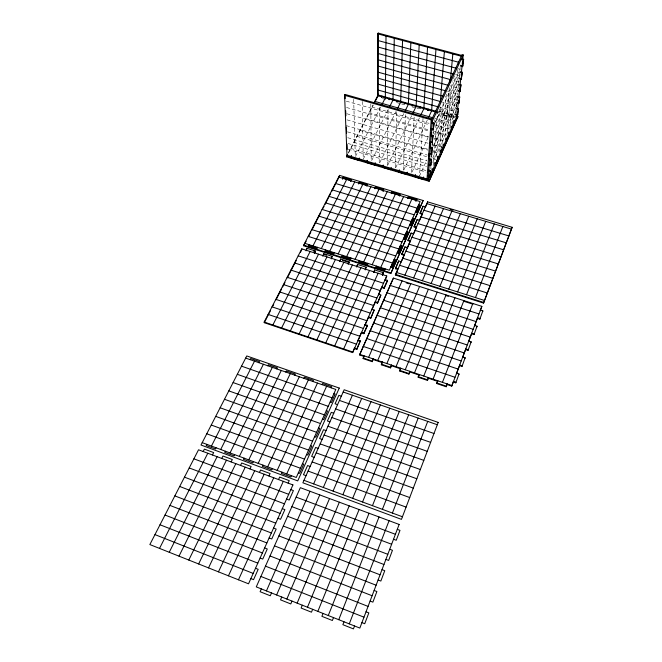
<?xml version="1.0" encoding="UTF-8"?>
<svg xmlns="http://www.w3.org/2000/svg" width="662" height="662" viewBox="0 0 662 662"><rect width="100%" height="100%" fill="white"/><g stroke="black" fill="none" stroke-linecap="round" stroke-linejoin="round"><path stroke-width="0.5" stroke-dasharray="3.31 2.48" d="M379.417 107.261L379.21 163.862L403.878 113.5M387.237 165.202L388.056 109.71M395.297 167.585L396.728 112.168M403.381 169.977L405.475 113.607M414.172 117.116L411.441 173.394L428.67 136.273M423.068 117.555L419.576 175.802L426.816 159.972M430.813 168.827L430.962 166.774M431.649 157.556L431.806 155.504M432.493 146.285L432.725 143.215M433.42 133.997L433.569 131.945M434.338 121.7L434.487 119.656M433.403 165.641L437.499 113.194M439.767 108.982L439.436 113.078L435.124 122.354M436.448 156.389L440.487 106.673M439.063 152.268L443.35 101.352M446.362 94.054L441.728 147.187L431.872 144.349M444.823 137.042L449.076 89.875M449.771 87.682L447.264 115.279L433.205 146.004M447.247 134.129L452.129 81.658M449.928 128.205L454.893 76.444M451.045 117.894L451.542 115.61L451.045 117.894L443.217 115.693L443.341 114.178L443.697 113.409L443.573 114.923L451.393 117.116M457.806 69.378L452.485 123.322L434.785 118.324M455.638 112.383L455.845 110.339M456.192 106.93L456.49 104M456.879 100.127L457.293 96.048M457.392 95.088L457.599 92.986M458.013 88.898L458.534 83.801M458.592 83.18L458.865 80.516M459.254 76.651L459.776 71.546M459.867 70.602L460.189 67.466M456.449 107.12L456.747 104.199M458.956 82.386L459.138 80.615M456.135 112.871L456.449 109.809M457.384 100.616L457.591 98.572M459.776 77.115L460.09 74.045M440.743 149.364L442.059 146.451M451.467 116.363L451.12 117.141L443.283 114.931L443.639 114.162M432.799 157.705L456.292 105.961L442.365 102.08M432.791 162.389L455.704 111.77L439.907 107.343M431.053 156.778L432.319 153.989M432.741 153.063L456.888 100.07L445.013 96.776M433.61 146.327L456.639 95.957M431.914 145.119L432.774 143.24M434.487 139.5L458.104 88.021L450.168 85.845M432.766 133.145L433.627 131.291M435.339 127.576L459.362 75.6L455.382 74.516M434.512 134.452L458.733 81.856L452.808 80.234M435.381 122.329L459.138 71.107M436.73 114.178L438.037 111.373M453.263 78.67L454.571 75.873M403.779 170.076L427.28 120.128M395.711 167.693L419.451 117.91M387.667 165.31L411.656 115.701M371.672 160.585L396.133 111.307M363.256 159.145L388.346 109.255M380.65 107.079L355.32 156.795L353.599 96.867M348.361 152.624L372.979 104.902M348.477 153.195L373.327 104.993M458.021 68.707L460.007 69.245M447.52 91.339L457.492 94.095M438.964 111.208L453.834 115.378M435.886 111.208L455.473 116.711M435.53 111.977L455.125 117.488M382.462 98.588L386.277 99.664M396.786 102.618L400.618 103.702M401.577 103.967L404.457 104.778M412.161 106.946L416.017 108.038M416.986 108.303L418.922 108.849M371.854 107.07L429.1 123.331M435.025 125.01L449.829 129.214M346.3 101.17L429.53 124.82M368.891 112.821L429.324 130.066M434.272 131.481L447.156 135.156M346.549 107.501L429.075 131.068M365.896 118.614L428.736 136.645M434.628 138.333L443.466 140.865M346.789 113.732L428.653 137.224M347.037 119.872L428.215 143.273M346.284 125.623L427.801 149.223M359.847 130.356L428.091 150.133M434.032 151.855L438.972 153.286M347.5 131.854L427.371 155.082M356.777 136.306L427.263 156.836M433.221 158.566L436.2 159.434M347.732 137.713L426.949 160.849M353.682 142.305L426.51 163.622M347.955 143.472L426.56 166.534M350.562 148.354L426.626 170.738M348.179 149.157L426.154 172.12M362.213 101.36L363.239 158.11M370.803 103.793L371.208 160.469"/><path stroke-width="0.99" d="M461.695 55.434L378.225 33.1L377.803 33.87L377.712 95.725L436.266 112.184M377.53 302.501L375.18 301.74L375.188 302.393L377.522 303.155L380.865 295.045L378.532 294.292L378.523 294.954L381.842 286.911L384.167 287.664L384.159 288.326L381.833 287.573M378.225 33.1L378.093 94.972L435.886 111.208L435.828 111.969M380.865 295.045L377.522 303.155M381.353 364.77L382.28 362.006L381.353 364.77L390.506 367.873L391.432 365.101L390.506 367.873M383.538 189.589L383.124 191.169L383.538 189.589L375.395 187.139L374.982 188.72L375.395 187.139M383.298 272.67L382.421 275.268L383.298 272.67L374.684 269.922L373.807 272.512L374.684 269.922M386.02 36.071L385.334 97.868L381.585 105.233M384.597 270.468L385.036 268.838L385.027 269.508L376.438 266.778L376.438 266.099L375.999 267.729L376.438 266.778M354.443 348.609L356.843 349.42L356.818 348.8L354.418 347.989L352.656 352.589L264.303 322.684L264.179 322.046L301.789 248.838L386.757 275.98L385.118 280.274L385.127 279.604L387.435 280.349L387.427 281.011L384.159 288.326M394.271 38.28L392.988 100.02L389.273 107.41M391.697 192.766L391.714 192.046L399.914 194.52L399.889 195.232L391.697 192.766L391.292 193.627L391.714 192.046M390.77 273.53L423.142 200.52L339.54 175.372L303.701 245.122L303.775 245.809L390.77 273.53L423.142 200.52M392.086 267.663L395.297 259.868L394.147 259.504L390.936 267.299L390.952 266.62L392.103 266.985M482.706 311.554L482.83 310.9L480.413 310.13L480.298 310.784L481.845 306.357L393.402 278.098L359.574 354.931L364.092 356.462L363.157 358.597L372.234 361.675L373.161 358.92L372.234 361.675M392.483 266.778L395.297 259.868M395.38 275.003L427.569 201.852L512.148 227.298L483.55 303.097L395.38 275.003L397.423 270.402M395.553 268.077L397.854 268.813L397.829 269.484L395.528 268.755L395.553 268.077L398.731 260.952L401.023 261.672L400.99 262.351M402.546 40.498L400.667 102.18L397.043 109.478M397.291 253.141L397.316 252.454L398.458 252.81L398.433 253.496L401.586 245.825L400.452 245.47L397.688 252.272M399.484 196.101L399.914 194.52M398.731 260.952L395.528 268.755M404.482 104.017L404.887 102.502L404.863 103.264M401.387 261.473L404.126 255.284L401.851 254.572L401.875 253.885L404.995 246.885L407.271 247.596L407.238 248.283L409.927 242.218M410.854 42.724L408.363 104.339L404.78 111.671M404.656 239.594L407.767 232.039L406.642 231.692L403.53 239.247L403.563 238.552L404.689 238.899M404.126 255.284L404.159 254.597L401.875 253.885M404.995 246.885L401.851 254.572M399.691 370.985L400.626 368.213L399.691 370.985L408.917 374.113L409.852 371.332L408.917 374.113M412.194 106.185L412.6 104.67L412.567 105.432M408.14 196.995L407.709 198.583L408.14 196.995L416.398 199.477L415.968 201.066L416.398 199.477M405.045 238.734L407.767 232.039M408.082 239.95L410.349 240.654L410.316 241.349L408.049 240.645L408.082 239.95L411.143 233.082L413.402 233.777L413.361 234.472M419.187 44.95L416.092 106.516L412.542 113.864M410.771 225.941L413.833 218.501L412.716 218.162L409.654 225.601L409.687 224.898L410.812 225.237M411.11 233.777L411.143 233.082M413.833 218.501L413.791 219.213L412.674 218.874M414.18 226.272L416.423 226.967L416.381 227.662L414.139 226.975L414.18 226.272L417.184 219.527L419.418 220.214L419.377 220.918L422.339 214.231L422.389 213.52L420.163 212.85L423.109 206.221L425.335 206.892L425.285 207.603L427.147 203.408M416.82 211.832L415.711 211.492L415.67 212.204L418.674 204.881L419.782 205.22L416.779 212.543L419.369 206.759M417.184 219.527L414.139 226.975M427.553 47.192L423.846 108.692L420.329 116.065M419.782 205.22L419.741 205.932L418.632 205.601M422.339 214.231L420.113 213.553L420.163 212.85M428 110.537L428.099 109.023L427.685 110.546L428.049 109.784M423.109 206.221L420.113 213.553M435.952 49.443L431.624 110.885L428.149 118.283M426.965 179.907L431.144 120.79L462.068 54.64L463.201 54.938L462.779 59.026M428.951 156.505L429.158 153.601L431.417 154.254L431.814 153.394L432.253 147.485L429.977 146.832L429.58 147.692L429.936 142.694M430.631 132.938L430.441 135.594L432.758 136.256L432.303 142.355L430.772 141.916M463.201 54.938L432.327 121.121L428.057 180.23L456.871 116.231L457.078 114.187M427.52 202.564L427.569 201.852M347.409 154.453L346.598 156.828L429.092 181.28L457.922 116.529L455.82 115.941M428.273 176.531L429.737 176.961L430.532 170.564L428.322 169.919M430.565 165.79L430.954 164.929L428.728 164.284L428.339 165.136L430.565 165.79L431.376 159.211L429.142 158.557M431.417 154.254L432.253 147.485M431.657 129.62L433.213 130.066L434.09 122.892L431.74 122.222M429.737 176.961L430.532 170.564M430.954 164.929L431.376 159.211M431.616 134.949L433.155 135.387L432.303 142.355M433.213 130.066L434.09 122.892M430.192 176.1L430.242 175.372M418.185 377.257L419.112 374.469L418.185 377.257L427.478 380.41L428.413 377.613L427.478 380.41M440.338 101.824L444.376 51.694M440.288 150.977L441.355 151.284L441.422 150.539L440.354 150.233M449.721 82.7L449.912 80.648M450.326 81.55L452.833 53.961M445.733 138.896L446.8 139.194L446.867 138.449L445.807 138.143M451.021 127.766L452.072 128.064L452.22 126.566L451.161 126.268M458.311 64.288L458.509 62.253M457.608 109.081L458.452 100.905M458.766 97.844L459.933 86.606M460.14 84.562L460.669 79.457M461.406 72.307L462.043 66.175M462.25 64.131L462.564 61.069M455.415 114.634L457.516 115.229L458.468 108.692L456.35 108.096M456.59 103.032L458.725 103.62L459.701 96.909L457.541 96.313M457.798 91.066L459.966 91.662L460.967 84.761L458.774 84.165M459.047 78.737L461.248 79.341L462.275 72.241L460.049 71.645M460.33 66.026L462.572 66.63L463.623 59.332L461.364 58.728M457.516 115.229L458.468 108.692M458.725 103.62L459.701 96.909M459.966 91.662L460.967 84.761M461.248 79.341L462.275 72.241M462.572 66.63L463.623 59.332M429.092 181.28L457.922 116.529M436.821 383.571L437.748 380.774L436.821 383.571L446.188 386.749L447.123 383.943L446.188 386.749M447.04 384.539L451.732 386.128L481.845 306.357M453.304 381.982L453.396 381.386L455.903 382.231L455.812 382.826L453.304 381.982L451.732 386.128M459.519 365.606L459.61 364.994L462.093 365.821L461.993 366.434L459.519 365.606L456.424 373.749L456.523 373.145L459.014 373.98L458.915 374.584M465.601 349.553L465.7 348.932L468.166 349.743L468.059 350.363L465.601 349.553L462.572 357.538L462.672 356.917L465.146 357.745L465.047 358.357M471.567 333.813L471.675 333.185L474.116 333.979L474.009 334.608L471.567 333.813L468.597 341.642L468.704 341.013L471.154 341.824L471.046 342.444M477.418 318.381L477.534 317.743L479.95 318.521L479.834 319.167L477.418 318.381L474.505 326.06L474.621 325.423L477.045 326.209L476.938 326.846M483.55 303.097L512.148 227.298M455.812 382.826L459.014 373.98M461.993 366.434L465.146 357.745M468.059 350.363L471.154 341.824M474.009 334.608L477.045 326.209M479.834 319.167L482.83 310.9M354.551 625.979L353.434 628.9L342.875 624.688L344.008 621.784M392.401 513.05L427.726 421.404M475.457 297.594L502.855 226.512M349.271 623.877L389.074 520.696M442.431 382.355L472.85 303.477M338.754 619.69L379.045 516.964M433.072 379.194L463.888 300.614M382.404 509.351L418.185 418.086M466.528 294.755L494.282 223.93M333.507 617.605L332.365 620.501L321.897 616.33L323.056 613.451M328.278 615.528L369.057 513.249M423.754 376.041L454.959 297.768M372.458 505.669L408.669 414.776M457.624 291.925L485.743 221.356M317.851 611.382L359.11 509.541M414.478 372.896L446.064 294.921M362.544 502.003L399.203 411.483M448.762 289.104L477.228 218.791M312.654 609.313L311.479 612.184L301.111 608.055L302.302 605.192M307.474 607.253L349.213 505.859M405.235 369.768L437.21 292.091M352.68 498.345L389.769 408.206M439.924 286.29L468.746 216.242M297.139 603.14L339.349 502.193M396.025 366.657L428.38 289.277M342.858 494.713L380.377 404.937M431.127 283.493L460.297 213.694M291.992 601.096L290.792 603.943L280.514 599.846L281.731 597.008M333.077 491.088L371.018 401.685M422.356 280.705L451.873 211.153M286.853 599.052L329.535 498.536M386.848 363.554L419.584 286.464M276.617 594.981L319.763 494.903M377.721 360.459L410.821 283.667M323.329 487.48L361.7 398.441M413.626 277.932L443.482 208.629M271.511 592.945L270.286 595.767L260.108 591.712L261.341 588.907M266.422 590.926L310.023 491.278M368.618 357.381L402.091 280.878M313.631 483.889L352.416 395.214M404.921 275.16L435.124 206.114M363.157 358.597L364.083 355.842L364.092 356.462M359.574 354.931L393.402 278.098M413.742 233.628L416.001 228.514M408.049 240.645L410.721 234.638M398.458 252.81L401.586 245.825M411.152 225.105L413.411 220.057M356.818 348.8L360.351 340.897L357.96 340.094L357.985 340.723L361.477 332.274L363.86 333.069L363.868 333.698L361.493 332.903M363.86 333.069L367.327 325.315L364.952 324.529L364.969 325.166L367.336 325.952L363.868 333.698M370.761 317.636L368.395 316.858L368.403 317.503L370.761 318.281L374.162 310.031L371.804 309.262L371.812 309.915L375.188 302.393M384.167 287.664L387.435 280.349M356.843 349.42L360.351 340.897M370.761 318.281L374.162 310.031M430.598 175.198L433.022 169.811L431.938 169.497M441.355 151.284L443.697 146.079M446.8 139.194L449.101 134.08M430.945 175.033L432.154 172.335M436.159 163.431L437.35 160.792M441.686 151.159L444.02 145.954L442.961 145.648M447.495 138.234L449.026 134.833M452.072 128.064L454.331 123.041M352.656 352.589L386.757 275.98M364.969 325.166L368.403 317.503M423.597 177.73L423.217 178.575L423.647 177.002M288.119 483.128L289.244 480.645L279.654 477.079L278.52 479.561M291.479 475.688L290.924 476.93L281.35 473.38L281.913 472.155M331.215 387.841L331.712 386.724L322.56 383.546L322.055 384.655M238.461 579.804L283.311 481.34M286.696 473.918L326.631 386.244M343.628 348.924L378.118 273.216M380.733 267.465L411.872 199.105M228.44 575.816L273.737 477.774M277.146 470.384L317.487 383.066M334.666 345.895L369.512 270.468M372.152 264.742L403.621 196.622M432.758 136.256L433.155 135.387M415.504 174.594L415.041 176.895L415.422 176.051M415.074 176.166L415.463 175.322M268.962 476.003L270.104 473.537L260.596 470.003L259.438 472.461M272.388 468.63L271.817 469.854L262.334 466.338L262.905 465.113M312.936 381.478L313.449 380.377L304.363 377.224L303.85 378.325M366.103 267.183L365.225 269.773L366.103 267.183L357.554 264.461L356.677 267.043M367.443 265.007L367.873 263.377L367.89 264.055L359.367 261.349L359.342 260.663L358.92 262.293L363.653 263.799M435.53 111.977L435.886 111.208M218.46 571.852L264.196 474.232M267.647 466.867L308.384 379.897M325.729 342.866L360.931 267.729M363.603 262.02L395.404 194.148M356.975 266.405L357.554 264.461M399.302 169.803L398.88 171.375L399.277 170.539M208.53 567.897L254.696 470.699M258.18 463.367L299.315 376.744M316.833 339.863L352.391 264.999M355.089 259.314L387.212 191.674M249.963 468.936L251.13 466.487L241.704 462.986L240.521 465.419M253.463 461.621L252.876 462.837L243.467 459.345L244.055 458.137M294.797 375.172L295.318 374.08L286.307 370.952L285.785 372.036M339.672 261.606L340.549 259.032L349.04 261.738L348.162 264.32M350.421 259.587L350.843 257.965L350.877 258.643L342.411 255.954L342.378 255.267L341.956 256.889M348.46 263.683L349.04 261.738M391.242 167.42L390.812 169.72L382.793 167.345M198.641 563.966L245.238 467.173M248.755 459.875L290.287 373.608M307.971 336.859L343.876 262.276M346.607 256.616L379.053 189.216M383.215 165.045L382.802 166.609L383.207 165.781M188.794 560.052L235.821 463.673M239.371 456.399L281.292 370.48M299.15 333.871L335.402 259.57M338.158 253.927L370.919 186.767M331.53 258.271L332.101 256.335L323.677 253.645L322.799 256.211M374.8 164.242L375.213 163.415M366.839 162.612L374.8 164.97L375.213 164.151M231.129 461.927L232.321 459.502L222.97 456.027L221.77 458.443M234.687 454.67L234.1 455.878L224.766 452.419L225.361 451.219M276.807 368.916L277.337 367.832L268.4 364.729L267.862 365.805M332.101 256.335L331.223 258.9M333.524 254.208L333.938 252.586L333.987 253.273L325.588 250.6L325.53 249.913L325.125 251.535M359.201 182.257L358.796 183.837L359.201 182.257L367.286 184.69L366.872 186.27M178.997 556.154L226.445 460.181M230.02 452.94L272.33 367.36M290.353 330.901L326.954 256.873M329.734 251.246L362.817 184.326M375.205 162.678L374.8 164.97M169.24 552.265L217.103 456.706M220.711 449.498L263.402 364.257M281.598 327.938L318.538 254.183M321.343 248.581L354.741 181.893M367.236 160.32L366.831 161.876L367.245 161.056M212.444 454.976L213.66 452.568L204.384 449.126L203.168 451.517M216.069 447.777L215.473 448.977L206.213 445.543L206.825 444.351M258.958 362.71L259.496 361.634L250.633 358.547L250.079 359.623M306.043 250.857L306.92 248.308L315.278 250.972L314.4 253.529M316.75 248.862L317.156 247.249L317.222 247.936L308.881 245.288L308.815 244.592L308.409 246.206M351.141 179.832L350.736 181.405L351.141 179.832L343.106 177.416L342.709 178.988L343.106 177.416M314.715 252.901L315.278 250.972M159.525 548.409L207.802 453.247M211.443 446.064L254.514 361.162M272.868 324.984L310.147 251.502M312.977 245.916L346.689 179.468M359.284 157.97L358.903 160.262L350.992 157.92M358.887 159.525L359.3 158.706M264.303 322.684L270.41 310.792M272.761 306.225L273.696 304.396M276.046 299.82L281.681 288.847M282.616 287.018L284.966 282.442M287.316 277.875L296.237 260.497M300.465 252.263L301.4 250.435M303.775 245.809L306.134 241.225M308.492 236.64L310.842 232.048M311.785 230.219L320.731 212.792M323.089 208.199L324.032 206.37M324.976 204.533L330.628 193.527M331.571 191.69L335.336 184.35M336.279 182.522L339.101 177.019M373.922 103.065L378.482 94.227M346.598 156.828L347.533 155.016M374.733 102.262L378.482 94.989M427.346 179.054L346.987 155.272L344.596 95.295L345.059 94.451L431.963 119.036M377.803 33.87L461.323 56.229M460.992 59.522L463.251 60.134M377.795 40.481L458.658 62.253M460.702 65.232L462.945 65.836M377.787 46.994L456.044 68.169M459.685 72.431L461.911 73.035M377.779 53.407L453.396 73.979M459.411 77.951L461.613 78.555M377.762 59.729L450.83 79.697M458.418 84.951L460.603 85.547M377.754 65.952L448.182 85.299M458.154 90.28L460.33 90.876M377.745 72.084L445.526 90.793M457.185 97.091L459.345 97.686M377.737 78.124L443.035 96.23M456.937 102.246L459.08 102.842M377.729 84.074L440.379 101.526M455.994 108.874L458.121 109.47M377.721 89.941L437.93 106.797M455.762 113.864L457.864 114.452M455.853 116.727L457.839 117.282M453.809 120.401L454.86 120.699L454.703 122.205L453.66 121.907M453.735 121.154L454.786 121.452L452.146 127.319L451.087 127.013M374.791 101.377L432.816 117.77M344.596 95.295L431.558 119.913M431.144 120.79L432.327 121.121M432.112 123.322L433.684 123.769M448.497 132.177L449.556 132.483L449.481 133.227L448.422 132.93M431.285 128.527L433.618 129.189M448.356 133.674L449.407 133.981M445.667 139.641L446.726 139.939M443.093 144.159L444.161 144.465L444.086 145.21L443.027 144.904M430.341 147.916L431.856 148.354M440.222 151.714L441.297 152.02M437.59 156.356L438.666 156.671L438.542 158.144L437.466 157.829M437.532 157.093L438.6 157.407L435.828 163.58L434.744 163.266M429.497 159.633L430.987 160.063M434.802 162.529L435.886 162.844L435.762 164.317L434.686 164.002M431.996 168.76L433.08 169.083L432.965 170.539L431.881 170.225M428.678 170.986L430.143 171.417M427.925 175.471L430.118 176.117M429.05 176.506L430.134 176.828M354.931 158.359L357.894 159.236M346.565 156.091L429.15 180.552M398.863 172.103L406.038 174.23M415.943 177.159L423.167 179.303M381.825 188.811L383.795 189.406M415.231 198.873L417.201 199.461M450.11 209.366L453.065 210.251M343.139 178.144L351.166 180.56M359.218 182.985L367.294 185.418L367.286 184.69M375.395 187.859L383.53 190.308M408.106 197.715L416.357 200.197M338.671 177.052L420.147 201.596L389.347 270.204L304.652 243.268M426.791 203.598L511.461 229.11M335.402 183.407L417.192 208.182M423.862 210.202L508.871 235.945M332.109 189.82L414.213 214.819M420.908 216.863L506.256 242.846M328.791 196.291L411.201 221.522M417.929 223.582L503.617 249.814M325.431 202.82L408.164 228.282M414.917 230.359L500.952 256.839M406.609 232.387L407.734 232.734M322.046 209.415L405.103 235.109M411.88 237.211L498.263 263.939M318.629 216.06L402.008 242.002M408.81 244.113L495.548 271.097M400.427 246.156L401.561 246.512M315.186 222.771L398.888 248.953M405.715 251.088L492.809 278.33M311.703 229.54L395.735 255.971M402.595 258.13L490.037 285.636M394.13 260.191L395.272 260.547M308.194 236.375L392.558 263.054M399.443 265.23L487.249 293.001M396.257 272.405L484.427 300.449M308.343 245.519L316.693 248.176M325.067 250.84L333.483 253.521M341.923 256.211L350.397 258.908M358.895 261.614L367.435 264.328M375.999 267.059L384.605 269.79M311.19 247.092L313.97 247.977M329.792 253.016L332.589 253.91M303.701 245.122L390.787 272.86M395.404 274.325L483.665 302.443M313.49 251.063L315.344 251.659M326.532 255.234L323.726 254.332L323.677 253.645M342.477 260.315L349.064 262.425M406.145 282.848L409.083 283.791M445.41 295.401L448.356 296.336M464.062 301.359L472.9 304.181M298.19 255.846L383.488 283.253M390.158 285.396L478.974 313.929M294.549 262.922L380.187 290.593M386.889 292.761L476.077 321.575M290.883 270.071L376.86 298.008M383.588 300.192L473.148 329.295M287.176 277.287L373.5 305.496M380.253 307.698L470.194 337.09M283.435 284.569L370.108 313.052M376.885 315.278L467.207 344.96M279.654 291.917L366.682 320.681M373.492 322.932L464.194 352.912M275.839 299.34L363.215 328.393M370.058 330.661L461.149 360.947M271.991 306.837L359.723 336.172M366.591 338.472L458.071 369.057M358.779 340.988L360.376 341.518M268.102 314.4L356.197 344.033M363.09 346.35L454.959 377.257M264.179 322.046L352.631 351.969M359.557 354.311L451.823 385.532M373.169 359.532L382.272 362.611M391.416 365.705L400.593 368.817M409.811 371.936L419.063 375.064M428.347 378.209L437.673 381.37M363.14 357.985L372.226 361.071M381.353 364.158L390.522 367.269M399.724 370.381L408.959 373.517M418.227 376.653L427.544 379.814M436.887 382.975L446.271 386.161M245.66 358.084L335.808 389.438L296.278 477.468L202.208 442.646M343.173 391.995L437.317 424.739M333.929 393.625L335.154 394.055L331.372 402.496L330.139 402.066M341.311 396.199L338.845 395.338L335.08 403.795L337.554 404.664M241.514 366.16L332.034 397.837M339.432 400.419L433.991 433.511M237.319 374.32L328.228 406.319M335.659 408.934L430.639 442.373M326.308 410.589L327.549 411.028L323.685 419.65L322.435 419.212M333.756 413.22L331.273 412.343L327.425 420.982L329.916 421.868M233.09 382.553L324.38 414.892M331.844 417.532L427.238 451.327M228.812 390.878L320.491 423.548M327.988 426.22L423.812 460.371M318.53 427.917L319.779 428.364L315.832 437.168L314.574 436.713M326.043 430.598L323.536 429.704L319.605 438.517L322.121 439.427M224.492 399.285L316.56 432.303M324.09 435L420.345 469.524M220.132 407.775L312.588 441.149M320.151 443.871L416.837 478.767M310.586 445.6L311.852 446.056L307.822 455.051L306.556 454.587M318.165 448.348L315.633 447.429L311.628 456.432L314.169 457.359M215.721 416.365L308.575 450.086M316.171 452.841L413.295 488.117M211.261 425.029L304.52 459.114M312.15 461.902L409.72 497.559M302.476 463.665L303.75 464.136L299.629 473.313L298.355 472.842M310.122 466.47L307.573 465.535L303.469 474.728L306.034 475.68M206.759 433.792L300.424 468.241M308.087 471.063L406.096 507.109M303.974 480.314L402.438 516.765M290.825 489.615L293.407 490.575L289.17 500.042L286.58 499.065M397.283 529.352L399.989 530.361L396.24 540.275L393.526 539.249M193.9 458.824L288.706 494.324M296.146 497.112L395.413 534.292M189.216 467.943L284.437 503.84M291.909 506.653L391.639 544.247M282.285 508.631L284.883 509.616L280.556 519.289L277.949 518.296M389.736 549.261L392.458 550.296L388.635 560.433L385.896 559.39M184.483 477.161L280.125 513.447M287.622 516.294L387.816 554.309M179.692 486.479L275.756 523.17M283.295 526.05L383.96 564.496M273.555 528.069L276.178 529.07L271.759 538.967L269.12 537.949M382.007 569.626L384.763 570.685L380.849 581.054L378.085 579.986M174.851 495.896L271.346 532.993M278.917 535.906L380.054 574.79M169.96 505.412L266.885 542.931M274.49 545.877L376.107 585.208M264.635 547.937L267.283 548.972L262.756 559.084L260.1 558.041M374.113 590.463L376.893 591.538L372.888 602.147L370.091 601.055M165.02 515.036L262.375 552.977M270.013 555.956L372.11 595.742M160.014 524.767L257.808 563.139M265.487 566.151L368.064 606.4M255.507 568.261L258.18 569.312L253.554 579.664L250.865 578.596M366.028 611.771L368.833 612.88L364.737 623.728L361.915 622.611M154.966 534.606L253.198 573.416M260.911 576.461L363.976 617.174M301.789 248.838L301.872 249.524M306.92 248.308L306.994 248.995M340.549 259.032L340.591 259.719M339.54 175.372L339.573 176.1M345.059 94.451L345.216 98.522M345.696 110.72L345.895 115.809M346.334 126.996L346.574 133.095M347.012 144.283L347.211 149.372M351.39 156.364L351.365 155.628L350.968 157.184M367.327 325.315L367.336 325.952M381.519 96.793L381.511 97.562L381.908 96.04L381.519 96.793M389.157 98.944L389.148 99.705L389.537 98.191L389.157 98.944M396.819 101.096L396.803 101.857L397.2 100.343L396.819 101.096M406.998 173.03L406.965 173.767L407.387 172.194L406.998 173.03M419.965 107.6L419.923 108.361L420.337 106.839L419.965 107.6M399.145 524.445L359.847 628.081L256.277 586.888L300.333 487.679L399.145 524.445M438.194 422.414L401.453 519.356L302.873 482.805L344.166 389.769L438.194 422.414M339.258 388.064L297.735 480.893L200.991 445.021L246.761 355.949L339.258 388.064M292.935 484.923L248.531 583.81L149.852 544.561L198.534 449.796L292.935 484.923"/></g></svg>
